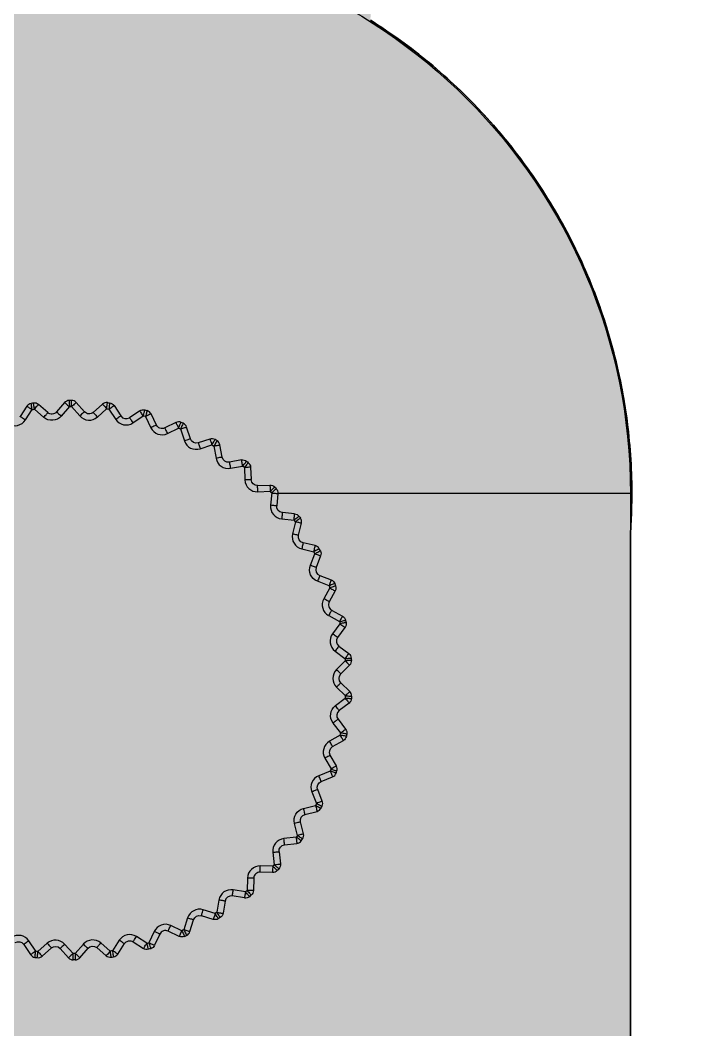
# Model space of a CAD drawing. Header units: millimetres. Extents: x 0 to 576, y -455 to 155.
# Drawn here: x 81.18 to 102.98, y 21.75 to 54.23 of the extents above; entities that cross this region are included whole.
import ezdxf

# ---------------------------------------------------------------- set-up
doc = ezdxf.new("R2010")
doc.units = ezdxf.units.MM
doc.layers.add('Blocks', color=7, linetype='Continuous')
doc.layers.add('Blocks$Fill', color=7, linetype='Continuous', true_color=0xffffff)
doc.layers.add('Blocks$Inner', color=7, linetype='Continuous', lineweight=25, true_color=0x007f00)
doc.layers.add('Blocks$Outline', color=7, linetype='Continuous', lineweight=35, true_color=0xff3f3f)

# ---------------------------------------------------------------- blocks, each defined once
blk = doc.blocks.new('Noc Clip Table Lamp Front')
at = {"layer": 'Blocks$Fill', "extrusion": (0, 0, -1)}
blk.add_hatch(color=256, dxfattribs=at).paths.add_polyline_path([(-15.294, 108.755), (-15.31, 109.593), (-15.345, 110.438), (-15.398, 111.289), (-15.47, 112.144), (-15.562, 113.005), (-15.673, 113.869), (-15.804, 114.737), (-15.956, 115.607), (-16.128, 116.479), (-16.321, 117.353), (-16.535, 118.228), (-16.771, 119.102), (-17.028, 119.976), (-17.307, 120.848), (-17.607, 121.718), (-17.929, 122.585), (-18.273, 123.448), (-18.639, 124.307), (-19.026, 125.16), (-19.435, 126.006), (-19.866, 126.846), (-20.318, 127.677), (-20.792, 128.5), (-21.286, 129.314), (-21.801, 130.117), (-22.337, 130.909), (-22.892, 131.69), (-23.467, 132.457), (-24.062, 133.212), (-24.674, 133.952), (-25.306, 134.678), (-25.955, 135.388), (-26.621, 136.082), (-27.303, 136.76), (-28.001, 137.421), (-28.715, 138.063), (-29.443, 138.688), (-30.185, 139.293), (-30.94, 139.88), (-31.707, 140.447), (-32.486, 140.994), (-33.276, 141.52), (-34.076, 142.026), (-34.886, 142.512), (-35.703, 142.976), (-36.529, 143.419), (-37.361, 143.84), (-38.199, 144.24), (-39.043, 144.619), (-39.891, 144.976), (-40.743, 145.311), (-41.598, 145.625), (-42.455, 145.918), (-43.313, 146.19), (-44.172, 146.44), (-45.031, 146.669), (-45.89, 146.878), (-46.747, 147.066), (-47.602, 147.234), (-48.454, 147.382), (-49.303, 147.511), (-50.148, 147.62), (-50.988, 147.71), (-51.824, 147.782), (-153.667, 155.454), (-153.802, 153.659), (-153.91, 147.819), (-154.112, 136.843), (-154.385, 122.055), (-154.696, 105.239), (-155.007, 88.423), (-155.28, 73.635), (-155.482, 62.659), (-155.59, 56.819), (-155.521, 55.021), (-101.561, 57.086), (-101.553, 56.886), (-92.56, 57.231), (-92.445, 54.233), (-92.931, 53.916), (-93.41, 53.581), (-93.882, 53.227), (-94.346, 52.855), (-94.8, 52.466), (-95.243, 52.059), (-95.675, 51.635), (-96.095, 51.194), (-96.502, 50.738), (-96.894, 50.265), (-97.271, 49.778), (-97.633, 49.277), (-97.978, 48.763), (-98.305, 48.236), (-98.615, 47.697), (-98.906, 47.147), (-99.178, 46.588), (-99.43, 46.021), (-99.662, 45.445), (-99.874, 44.863), (-100.065, 44.275), (-100.235, 43.683), (-100.385, 43.088), (-100.514, 42.49), (-100.622, 41.891), (-100.709, 41.292), (-100.775, 40.694), (-100.822, 40.097), (-100.848, 39.504), (-100.855, 38.914), (-100.843, 38.329), (-100.812, 37.75), (-100.812, 19.5), (-100.855, 19.5), (-100.855, 9), (-100.355, 9), (-100.355, 7), (-100.855, 7), (-100.855, 2), (-100.355, 2), (-100.355, 0), (-98.444, 0), (-98.444, -17.621), (-100.355, -17.621), (-100.355, -19.621), (-100.855, -19.621), (-100.855, -24.621), (-98.557, -24.621), (-98.444, -24.621), (-98.444, -48), (-100.855, -48), (-100.855, -58), (-87.105, -58), (-87.105, -77.121), (-100.855, -77.121), (-100.855, -85.121), (-64.855, -85.121), (-64.855, -77.121), (-78.605, -77.121), (-78.605, -58), (-64.855, -58), (-64.855, -48), (-67.267, -48), (-67.267, -24.621), (-67.153, -24.621), (-64.855, -24.621), (-64.855, -19.621), (-65.355, -19.621), (-65.355, -17.621), (-67.267, -17.621), (-67.267, 0), (-65.355, 0), (-65.355, 2), (-64.855, 2), (-64.855, 7), (-65.355, 7), (-65.355, 9), (-64.855, 9), (-64.855, 19.5), (-64.899, 19.5), (-64.899, 37.75), (-64.866, 38.366), (-64.855, 38.989), (-64.858, 39.303), (-64.866, 39.618), (-64.879, 39.934), (-64.899, 40.251), (-64.924, 40.569), (-64.955, 40.888), (-64.991, 41.207), (-65.034, 41.527), (-65.082, 41.847), (-65.136, 42.167), (-65.196, 42.487), (-65.262, 42.807), (-65.335, 43.126), (-65.413, 43.445), (-65.497, 43.763), (-65.587, 44.08), (-65.683, 44.396), (-65.785, 44.711), (-65.893, 45.025), (-66.007, 45.336), (-66.127, 45.647), (-66.253, 45.955), (-66.385, 46.261), (-66.522, 46.565), (-66.665, 46.867), (-66.814, 47.166), (-66.968, 47.462), (-67.128, 47.755), (-67.293, 48.046), (-67.464, 48.333), (-67.64, 48.617), (-67.821, 48.898), (-68.007, 49.175), (-68.198, 49.448), (-68.393, 49.717), (-68.594, 49.982), (-68.799, 50.244), (-69.008, 50.501), (-69.222, 50.753), (-69.44, 51.002), (-69.662, 51.245), (-69.888, 51.484), (-70.118, 51.719), (-70.352, 51.948), (-70.588, 52.173), (-70.829, 52.393), (-71.072, 52.607), (-71.319, 52.817), (-71.568, 53.021), (-71.82, 53.221), (-72.075, 53.415), (-72.332, 53.603), (-72.591, 53.787), (-72.853, 53.965), (-73.116, 54.138), (-73.382, 54.305), (-73.917, 54.624), (-74.458, 54.921), (-74.458, 54.921), (-74.573, 57.919), (-65.579, 58.263), (-65.587, 58.463), (-53.465, 58.927), (-52.628, 58.968), (-51.785, 59.027), (-50.937, 59.105), (-50.084, 59.202), (-49.228, 59.319), (-48.368, 59.455), (-47.505, 59.611), (-46.64, 59.788), (-45.773, 59.985), (-44.906, 60.204), (-44.038, 60.443), (-43.171, 60.703), (-42.306, 60.985), (-41.442, 61.289), (-40.582, 61.614), (-39.725, 61.961), (-38.873, 62.33), (-38.026, 62.72), (-37.185, 63.132), (-36.35, 63.565), (-35.524, 64.02), (-34.706, 64.496), (-33.897, 64.993), (-33.099, 65.51), (-32.311, 66.048), (-31.535, 66.606), (-30.771, 67.184), (-30.02, 67.781), (-29.283, 68.396), (-28.561, 69.03), (-27.854, 69.682), (-27.162, 70.351), (-26.487, 71.037), (-25.83, 71.739), (-25.19, 72.456), (-24.568, 73.188), (-23.964, 73.934), (-23.38, 74.693), (-22.816, 75.465), (-22.271, 76.248), (-21.747, 77.043), (-21.243, 77.848), (-20.76, 78.662), (-20.298, 79.486), (-19.858, 80.317), (-19.439, 81.155), (-19.041, 81.999), (-18.665, 82.849), (-18.311, 83.704), (-17.979, 84.562), (-17.668, 85.424), (-17.378, 86.288), (-17.111, 87.154), (-16.864, 88.02), (-16.639, 88.887), (-16.434, 89.753), (-16.25, 90.617), (-16.087, 91.48), (-15.944, 92.34), (-15.82, 93.197), (-15.716, 94.05), (-15.632, 94.898), (-15.566, 95.742), (-15.518, 96.58), (-15.518, 96.574), (-15.518, 96.569), (-15.518, 96.563), (-15.517, 96.557), (-15.516, 96.552), (-15.516, 96.546), (-15.515, 96.541), (-15.514, 96.535), (-15.513, 96.529), (-15.512, 96.524), (-15.511, 96.518), (-15.509, 96.512), (-15.508, 96.507), (-15.506, 96.501), (-15.505, 96.495), (-15.503, 96.49), (-15.501, 96.484), (-15.499, 96.479), (-15.497, 96.473), (-15.494, 96.468), (-15.492, 96.462), (-15.489, 96.457), (-15.487, 96.451), (-15.484, 96.446), (-15.481, 96.441), (-15.478, 96.436), (-15.475, 96.43), (-15.472, 96.425), (-15.469, 96.42), (-15.465, 96.415), (-15.462, 96.41), (-15.458, 96.405), (-15.455, 96.401), (-15.451, 96.396), (-15.447, 96.391), (-15.443, 96.387), (-15.439, 96.382), (-15.435, 96.378), (-15.431, 96.374), (-15.426, 96.369), (-15.422, 96.365), (-15.418, 96.361), (-15.413, 96.357), (-15.409, 96.354), (-15.404, 96.35), (-15.399, 96.346), (-15.395, 96.343), (-15.39, 96.339), (-15.385, 96.336), (-15.38, 96.333), (-15.375, 96.33), (-15.37, 96.327), (-15.365, 96.324), (-15.36, 96.321), (-15.355, 96.318), (-15.35, 96.316), (-15.345, 96.314), (-15.34, 96.311), (-15.335, 96.309), (-15.33, 96.307), (-15.324, 96.305), (-15.319, 96.303), (-15.314, 96.301), (-15.309, 96.299), (-15.303, 96.298), (-15.296, 96.296), (-15.29, 96.294), (-15.284, 96.293), (-15.277, 96.291), (-15.271, 96.29), (-15.264, 96.289), (-15.257, 96.288), (-15.251, 96.287), (-15.244, 96.286), (-15.237, 96.286), (-15.23, 96.286), (-15.223, 96.285), (-15.216, 96.285), (-15.209, 96.285), (-15.202, 96.286), (-15.199, 96.286), (-15.196, 96.286), (-15.192, 96.286), (-15.189, 96.286), (-15.186, 96.286), (-15.183, 96.286), (-15.18, 96.287), (-15.176, 96.287), (-15.17, 96.288), (-15.163, 96.289), (-15.157, 96.29), (-15.151, 96.292), (-15.144, 96.293), (-15.138, 96.295), (-15.132, 96.297), (-15.125, 96.299), (-15.119, 96.302), (-15.113, 96.304), (-15.101, 96.309), (-15.09, 96.314), (-15.079, 96.319), (-15.074, 96.322), (-15.069, 96.325), (-15.064, 96.328), (-15.059, 96.331), (-15.054, 96.334), (-15.049, 96.337), (-15.045, 96.34), (-15.04, 96.344), (-15.035, 96.347), (-15.031, 96.351), (-15.027, 96.354), (-15.022, 96.358), (-15.019, 96.361), (-15.015, 96.365), (-15.008, 96.372), (-14.995, 96.386), (-14.991, 96.39), (-14.988, 96.393), (-14.985, 96.397), (-14.981, 96.401), (-14.978, 96.405), (-14.975, 96.409), (-14.973, 96.413), (-14.97, 96.417), (-14.871, 96.568), (-14.776, 96.722), (-14.686, 96.88), (-14.6, 97.041), (-14.519, 97.205), (-14.443, 97.372), (-14.372, 97.541), (-14.307, 97.712), (-14.256, 97.856), (-14.21, 98), (-14.158, 98.176), (-14.113, 98.354), (-14.072, 98.533), (-14.037, 98.712), (-14.008, 98.892), (-13.985, 99.072), (-13.967, 99.253), (-13.954, 99.433), (-13.954, 99.433), (-13.954, 99.433), (-13.954, 99.433), (-13.954, 99.433), (-13.954, 99.433), (-13.954, 99.433), (-13.954, 99.44), (-13.838, 105.753), (-13.837, 105.759), (-13.909, 106.419), (-13.94, 106.637), (-13.977, 106.852), (-13.998, 106.96), (-14.022, 107.066), (-14.047, 107.172), (-14.076, 107.277), (-14.106, 107.381), (-14.14, 107.484), (-14.169, 107.565), (-14.199, 107.645), (-14.231, 107.724), (-14.264, 107.803), (-14.335, 107.96), (-14.411, 108.116), (-14.573, 108.423), (-14.743, 108.729), (-14.739, 108.897), (-14.739, 108.897), (-14.742, 108.901), (-14.745, 108.905), (-14.748, 108.909), (-14.75, 108.913), (-14.753, 108.917), (-14.757, 108.921), (-14.76, 108.925), (-14.763, 108.929), (-14.776, 108.944), (-14.783, 108.951), (-14.786, 108.954), (-14.79, 108.958), (-14.794, 108.962), (-14.798, 108.966), (-14.802, 108.969), (-14.807, 108.973), (-14.811, 108.976), (-14.816, 108.98), (-14.821, 108.983), (-14.826, 108.986), (-14.83, 108.99), (-14.835, 108.993), (-14.84, 108.996), (-14.845, 108.999), (-14.856, 109.004), (-14.866, 109.009), (-14.872, 109.012), (-14.878, 109.015), (-14.884, 109.018), (-14.89, 109.02), (-14.897, 109.022), (-14.903, 109.025), (-14.909, 109.027), (-14.915, 109.028), (-14.922, 109.03), (-14.928, 109.032), (-14.934, 109.033), (-14.941, 109.034), (-14.947, 109.035), (-14.954, 109.036), (-14.96, 109.036), (-14.963, 109.037), (-14.967, 109.037), (-14.974, 109.037), (-14.981, 109.038), (-14.988, 109.038), (-14.994, 109.038), (-15.001, 109.038), (-15.008, 109.038), (-15.015, 109.037), (-15.022, 109.037), (-15.029, 109.036), (-15.035, 109.035), (-15.042, 109.034), (-15.048, 109.033), (-15.055, 109.032), (-15.061, 109.03), (-15.068, 109.029), (-15.074, 109.027), (-15.079, 109.025), (-15.084, 109.024), (-15.09, 109.022), (-15.095, 109.02), (-15.1, 109.018), (-15.105, 109.016), (-15.11, 109.014), (-15.116, 109.012), (-15.121, 109.01), (-15.126, 109.007), (-15.131, 109.005), (-15.136, 109.002), (-15.141, 108.999), (-15.146, 108.996), (-15.151, 108.993), (-15.156, 108.99), (-15.161, 108.987), (-15.166, 108.984), (-15.171, 108.98), (-15.176, 108.977), (-15.18, 108.973), (-15.185, 108.969), (-15.189, 108.965), (-15.194, 108.961), (-15.198, 108.957), (-15.203, 108.953), (-15.207, 108.949), (-15.211, 108.945), (-15.215, 108.94), (-15.219, 108.936), (-15.223, 108.931), (-15.227, 108.927), (-15.231, 108.922), (-15.234, 108.917), (-15.238, 108.912), (-15.241, 108.907), (-15.245, 108.902), (-15.248, 108.897), (-15.251, 108.892), (-15.254, 108.887), (-15.257, 108.882), (-15.26, 108.876), (-15.263, 108.871), (-15.265, 108.866), (-15.268, 108.86), (-15.27, 108.855), (-15.272, 108.849), (-15.275, 108.844), (-15.277, 108.838), (-15.279, 108.833), (-15.28, 108.827), (-15.282, 108.822), (-15.284, 108.816), (-15.285, 108.81), (-15.286, 108.805), (-15.288, 108.799), (-15.289, 108.794), (-15.29, 108.788), (-15.291, 108.782), (-15.291, 108.777), (-15.292, 108.771), (-15.293, 108.766), (-15.293, 108.76)], flags=0)
at = {"layer": 'Blocks$Inner'}
for p, q in [((82.609, 41.93), (82.349, 41.628)), ((83.246, 41.634), (82.982, 41.932)), ((81.395, 41.813), (81.179, 41.478)), ((82.067, 41.607), (81.764, 41.866)), ((82.832, 41.8), (83.096, 41.501)), ((83.827, 41.88), (83.528, 41.616)), ((84.197, 41.832), (84.418, 41.5)), ((85.027, 41.665), (84.695, 41.444)), ((85.561, 41.208), (85.387, 41.567)), ((86.187, 41.289), (85.828, 41.115)), ((86.653, 40.763), (86.53, 41.142)), ((87.284, 40.758), (86.905, 40.635)), ((87.675, 40.174), (87.605, 40.566)), ((88.299, 40.083), (87.907, 40.012)), ((88.591, 39.849), (88.607, 39.451)), ((88.815, 39.259), (89.213, 39.275)), ((89.47, 39.004), (89.432, 38.608)), ((100.812, 39), (89.469, 39)), ((90.134, 37.66), (90.226, 38.048)), ((90.67, 37.327), (90.283, 37.419)), ((90.237, 37.224), (90.624, 37.133)), ((90.844, 36.997), (90.701, 36.625)), ((90.815, 36.367), (91.187, 36.223)), ((91.314, 35.872), (91.121, 35.523)), ((91.199, 35.251), (91.548, 35.058)), ((91.627, 34.693), (91.388, 34.374)), ((91.428, 34.094), (91.747, 33.855)), ((91.775, 33.483), (91.496, 33.199)), ((91.781, 32.637), (91.497, 32.917)), ((91.357, 32.774), (91.641, 32.494)), ((91.758, 32.264), (91.442, 32.021)), ((91.49, 31.303), (91.247, 31.619)), ((91.406, 31.741), (91.649, 31.425)), ((91.352, 30.242), (91.154, 30.588)), ((90.86, 29.741), (91.229, 29.889)), ((90.897, 29.111), (90.749, 29.48)), ((90.341, 28.681), (90.728, 28.778)), ((90.293, 28.052), (90.196, 28.438)), ((89.683, 27.702), (90.08, 27.745)), ((89.308, 27.46), (89.351, 27.063)), ((89.297, 26.811), (88.898, 26.822)), ((88.693, 26.627), (88.682, 26.229)), ((87.574, 25.924), (87.509, 25.531)), ((87.771, 25.892), (87.706, 25.498)), ((85.671, 24.829), (85.502, 24.468)), ((86.298, 24.757), (85.937, 24.925)), ((81.293, 24.5), (81.513, 24.168)), ((81.884, 24.12), (82.182, 24.384)), ((82.465, 24.366), (82.729, 24.068)), ((83.102, 24.07), (83.362, 24.372)), ((83.644, 24.393), (83.946, 24.134)), ((84.316, 24.187), (84.532, 24.522))]:
    blk.add_line(p, q, dxfattribs=at)
for points in [[(81.936, 41.455), (81.634, 41.715), (81.629, 41.753), (81.623, 41.791), (81.619, 41.825), (81.614, 41.855), (81.611, 41.88), (81.608, 41.898), (81.607, 41.909), (81.606, 41.913)], [(82.758, 41.999), (82.758, 41.996), (82.758, 41.984), (82.758, 41.966), (82.759, 41.941), (82.759, 41.911), (82.759, 41.876), (82.76, 41.839), (82.76, 41.799), (82.5, 41.497)], [(82.609, 41.93), (82.611, 41.927), (82.62, 41.92), (82.634, 41.908), (82.653, 41.892), (82.676, 41.872), (82.702, 41.849), (82.731, 41.825), (82.76, 41.799)], [(82.982, 41.932), (82.979, 41.93), (82.97, 41.922), (82.957, 41.91), (82.938, 41.894), (82.915, 41.874), (82.889, 41.851), (82.861, 41.826), (82.832, 41.8), (82.832, 41.839), (82.832, 41.877), (82.832, 41.911), (82.832, 41.941), (82.832, 41.966), (82.832, 41.985), (82.831, 41.996), (82.831, 42)], [(83.661, 41.466), (83.959, 41.73), (83.964, 41.769), (83.969, 41.806), (83.973, 41.841), (83.977, 41.871), (83.98, 41.895), (83.982, 41.914), (83.984, 41.925), (83.984, 41.929)], [(84.057, 41.919), (84.057, 41.916), (84.055, 41.904), (84.053, 41.886), (84.049, 41.861), (84.045, 41.831), (84.041, 41.797), (84.036, 41.76), (84.03, 41.721), (84.251, 41.389)], [(81.347, 41.37), (81.563, 41.705), (81.557, 41.743), (81.552, 41.78), (81.547, 41.814), (81.542, 41.844), (81.538, 41.869), (81.536, 41.887), (81.534, 41.899), (81.534, 41.902)], [(81.395, 41.813), (81.398, 41.811), (81.408, 41.805), (81.423, 41.795), (81.444, 41.781), (81.47, 41.765), (81.499, 41.746), (81.53, 41.726), (81.563, 41.705)], [(81.634, 41.715), (81.659, 41.744), (81.684, 41.773), (81.706, 41.799), (81.726, 41.822), (81.742, 41.841), (81.754, 41.855), (81.762, 41.864), (81.764, 41.866)], [(81.936, 41.455), (81.962, 41.484), (81.986, 41.513), (82.009, 41.539), (82.028, 41.562), (82.045, 41.581), (82.057, 41.595), (82.064, 41.604), (82.067, 41.607)], [(82.349, 41.628), (82.352, 41.625), (82.36, 41.618), (82.374, 41.606), (82.393, 41.59), (82.416, 41.57), (82.442, 41.547), (82.471, 41.523), (82.5, 41.497)], [(83.246, 41.634), (83.243, 41.631), (83.234, 41.624), (83.221, 41.611), (83.202, 41.595), (83.179, 41.575), (83.153, 41.552), (83.125, 41.527), (83.096, 41.501)], [(83.528, 41.616), (83.531, 41.613), (83.538, 41.605), (83.55, 41.591), (83.567, 41.572), (83.587, 41.55), (83.61, 41.524), (83.635, 41.496), (83.661, 41.466)], [(83.827, 41.88), (83.829, 41.877), (83.837, 41.869), (83.849, 41.855), (83.866, 41.836), (83.886, 41.814), (83.909, 41.788), (83.933, 41.76), (83.959, 41.73)], [(84.03, 41.721), (84.063, 41.743), (84.094, 41.764), (84.123, 41.783), (84.148, 41.8), (84.169, 41.813), (84.184, 41.824), (84.194, 41.83), (84.197, 41.832)], [(84.806, 41.278), (85.138, 41.499), (85.148, 41.537), (85.158, 41.573), (85.167, 41.606), (85.174, 41.635), (85.181, 41.659), (85.186, 41.677), (85.189, 41.688), (85.19, 41.692)], [(85.138, 41.499), (85.116, 41.531), (85.095, 41.563), (85.076, 41.591), (85.059, 41.617), (85.046, 41.637), (85.035, 41.653), (85.029, 41.662), (85.027, 41.665)], [(85.261, 41.673), (85.259, 41.669), (85.256, 41.658), (85.252, 41.64), (85.245, 41.616), (85.237, 41.587), (85.228, 41.554), (85.217, 41.518), (85.207, 41.48), (85.381, 41.121)], [(81.347, 41.37), (81.314, 41.391), (81.282, 41.411), (81.253, 41.43), (81.228, 41.447), (81.207, 41.46), (81.191, 41.47), (81.182, 41.476), (81.179, 41.478)], [(84.418, 41.5), (84.415, 41.498), (84.405, 41.492), (84.39, 41.481), (84.369, 41.468), (84.344, 41.451), (84.315, 41.432), (84.284, 41.411), (84.251, 41.389)], [(84.695, 41.444), (84.697, 41.441), (84.704, 41.432), (84.714, 41.416), (84.728, 41.396), (84.744, 41.37), (84.764, 41.342), (84.784, 41.31), (84.806, 41.278)], [(85.387, 41.567), (85.384, 41.565), (85.373, 41.56), (85.357, 41.552), (85.334, 41.542), (85.307, 41.528), (85.276, 41.513), (85.242, 41.497), (85.207, 41.48)], [(85.828, 41.115), (85.83, 41.112), (85.834, 41.102), (85.843, 41.085), (85.853, 41.063), (85.867, 41.035), (85.882, 41.004), (85.898, 40.97), (85.915, 40.935), (86.274, 41.109), (86.289, 41.145), (86.304, 41.179), (86.317, 41.211), (86.329, 41.239), (86.338, 41.262), (86.346, 41.279), (86.35, 41.29), (86.351, 41.293)], [(86.187, 41.289), (86.188, 41.285), (86.193, 41.275), (86.201, 41.259), (86.212, 41.236), (86.225, 41.209), (86.24, 41.178), (86.257, 41.144), (86.274, 41.109)], [(86.419, 41.264), (86.418, 41.261), (86.413, 41.25), (86.406, 41.233), (86.396, 41.211), (86.384, 41.183), (86.37, 41.151), (86.355, 41.117), (86.34, 41.081), (86.463, 40.702)], [(85.561, 41.208), (85.557, 41.207), (85.547, 41.202), (85.53, 41.194), (85.508, 41.183), (85.481, 41.169), (85.45, 41.154), (85.416, 41.138), (85.381, 41.121)], [(86.34, 41.081), (86.377, 41.093), (86.413, 41.104), (86.446, 41.115), (86.474, 41.124), (86.498, 41.132), (86.516, 41.138), (86.526, 41.141), (86.53, 41.142)], [(86.653, 40.763), (86.65, 40.762), (86.639, 40.759), (86.621, 40.753), (86.597, 40.745), (86.569, 40.736), (86.536, 40.725), (86.5, 40.714), (86.463, 40.702)], [(86.905, 40.635), (86.906, 40.631), (86.91, 40.62), (86.916, 40.603), (86.923, 40.579), (86.933, 40.55), (86.943, 40.517), (86.955, 40.482), (86.967, 40.445)], [(86.967, 40.445), (87.346, 40.568), (87.366, 40.601), (87.385, 40.634), (87.403, 40.663), (87.418, 40.689), (87.431, 40.711), (87.44, 40.727), (87.446, 40.737), (87.448, 40.74)], [(87.284, 40.758), (87.286, 40.754), (87.289, 40.744), (87.295, 40.726), (87.302, 40.702), (87.312, 40.674), (87.322, 40.641), (87.334, 40.605), (87.346, 40.568)], [(87.511, 40.702), (87.509, 40.699), (87.503, 40.689), (87.494, 40.673), (87.481, 40.652), (87.465, 40.626), (87.447, 40.596), (87.428, 40.564), (87.408, 40.531), (87.478, 40.139)], [(87.408, 40.531), (87.446, 40.538), (87.483, 40.544), (87.517, 40.551), (87.547, 40.556), (87.571, 40.56), (87.59, 40.564), (87.601, 40.566), (87.605, 40.566)], [(87.675, 40.174), (87.671, 40.173), (87.66, 40.171), (87.642, 40.168), (87.617, 40.164), (87.587, 40.158), (87.553, 40.152), (87.516, 40.145), (87.478, 40.139)], [(87.907, 40.012), (87.908, 40.009), (87.91, 39.997), (87.913, 39.979), (87.917, 39.955), (87.923, 39.925), (87.929, 39.891), (87.936, 39.854), (87.942, 39.815)], [(87.942, 39.815), (88.335, 39.886), (88.359, 39.916), (88.382, 39.946), (88.404, 39.973), (88.423, 39.996), (88.438, 40.016), (88.45, 40.03), (88.457, 40.039), (88.459, 40.042)], [(88.335, 39.886), (88.328, 39.924), (88.321, 39.961), (88.315, 39.995), (88.31, 40.025), (88.305, 40.05), (88.302, 40.068), (88.3, 40.079), (88.299, 40.083)], [(88.517, 39.996), (88.514, 39.993), (88.507, 39.985), (88.495, 39.97), (88.48, 39.951), (88.461, 39.927), (88.439, 39.9), (88.415, 39.871), (88.391, 39.841), (88.407, 39.443)], [(88.591, 39.849), (88.587, 39.849), (88.575, 39.848), (88.557, 39.848), (88.532, 39.847), (88.502, 39.845), (88.467, 39.844), (88.43, 39.842), (88.391, 39.841)], [(88.607, 39.451), (88.603, 39.451), (88.592, 39.45), (88.573, 39.449), (88.548, 39.448), (88.518, 39.447), (88.484, 39.446), (88.446, 39.444), (88.407, 39.443)], [(100.812, 39), (100.812, 19.5), (100.855, 19.5), (100.855, 9), (64.855, 9), (64.855, 19.5), (64.899, 19.5), (64.899, 39)], [(88.823, 39.059), (88.821, 39.098), (88.82, 39.136), (88.819, 39.17), (88.817, 39.201), (88.816, 39.225), (88.816, 39.244), (88.815, 39.255), (88.815, 39.259)], [(88.823, 39.059), (89.221, 39.076), (89.25, 39.103), (89.277, 39.128), (89.302, 39.152), (89.324, 39.173), (89.342, 39.19), (89.355, 39.203), (89.363, 39.211), (89.366, 39.214)], [(89.213, 39.275), (89.213, 39.272), (89.214, 39.26), (89.215, 39.242), (89.216, 39.217), (89.217, 39.187), (89.218, 39.152), (89.22, 39.115), (89.221, 39.076)], [(89.417, 39.16), (89.414, 39.158), (89.405, 39.15), (89.392, 39.137), (89.374, 39.12), (89.352, 39.099), (89.327, 39.076), (89.299, 39.05), (89.271, 39.023), (89.233, 38.627)], [(89.271, 39.023), (89.31, 39.02), (89.347, 39.016), (89.381, 39.013), (89.411, 39.01), (89.436, 39.008), (89.455, 39.006), (89.466, 39.005), (89.47, 39.004)], [(89.432, 38.608), (89.428, 38.608), (89.417, 38.609), (89.398, 38.611), (89.373, 38.613), (89.343, 38.616), (89.309, 38.619), (89.271, 38.623), (89.233, 38.627)], [(89.612, 38.389), (89.611, 38.385), (89.61, 38.374), (89.608, 38.356), (89.606, 38.331), (89.603, 38.301), (89.6, 38.266), (89.596, 38.229), (89.593, 38.19)], [(89.989, 38.152), (89.993, 38.191), (89.997, 38.228), (90, 38.263), (90.003, 38.293), (90.005, 38.318), (90.007, 38.336), (90.008, 38.347), (90.008, 38.351), (89.612, 38.389)], [(89.593, 38.19), (89.989, 38.152), (90.021, 38.175), (90.051, 38.197), (90.079, 38.217), (90.104, 38.235), (90.124, 38.249), (90.139, 38.26), (90.148, 38.267), (90.151, 38.269)], [(90.194, 38.21), (90.191, 38.207), (90.182, 38.201), (90.167, 38.19), (90.146, 38.176), (90.122, 38.158), (90.094, 38.138), (90.063, 38.116), (90.031, 38.094), (89.939, 37.706)], [(90.226, 38.048), (90.222, 38.049), (90.211, 38.051), (90.193, 38.055), (90.169, 38.061), (90.139, 38.068), (90.106, 38.076), (90.069, 38.085), (90.031, 38.094)], [(90.134, 37.66), (90.13, 37.661), (90.119, 37.663), (90.101, 37.668), (90.077, 37.673), (90.048, 37.68), (90.014, 37.688), (89.977, 37.697), (89.939, 37.706)], [(90.283, 37.419), (90.282, 37.415), (90.279, 37.404), (90.275, 37.386), (90.269, 37.362), (90.262, 37.333), (90.254, 37.299), (90.246, 37.262), (90.237, 37.224)], [(90.514, 36.697), (90.658, 37.069), (90.693, 37.087), (90.726, 37.105), (90.756, 37.121), (90.783, 37.135), (90.805, 37.146), (90.822, 37.155), (90.832, 37.16), (90.835, 37.162)], [(90.801, 37.227), (90.798, 37.225), (90.788, 37.219), (90.771, 37.211), (90.749, 37.199), (90.723, 37.185), (90.692, 37.169), (90.659, 37.151), (90.624, 37.133), (90.633, 37.171), (90.642, 37.207), (90.65, 37.241), (90.657, 37.27), (90.663, 37.295), (90.667, 37.313), (90.67, 37.324), (90.67, 37.327)], [(90.658, 37.069), (90.694, 37.055), (90.729, 37.042), (90.762, 37.029), (90.79, 37.018), (90.813, 37.009), (90.83, 37.003), (90.841, 36.998), (90.844, 36.997)], [(90.701, 36.625), (90.697, 36.627), (90.687, 36.631), (90.669, 36.637), (90.646, 36.646), (90.618, 36.657), (90.586, 36.67), (90.551, 36.683), (90.514, 36.697)], [(90.815, 36.367), (90.814, 36.363), (90.81, 36.352), (90.803, 36.335), (90.794, 36.312), (90.783, 36.284), (90.771, 36.251), (90.757, 36.216), (90.743, 36.18)], [(91.303, 36.105), (91.299, 36.104), (91.288, 36.1), (91.271, 36.094), (91.248, 36.085), (91.219, 36.075), (91.187, 36.063), (91.151, 36.05), (91.115, 36.036), (90.743, 36.18)], [(91.187, 36.223), (91.186, 36.219), (91.181, 36.209), (91.175, 36.191), (91.166, 36.168), (91.155, 36.14), (91.142, 36.108), (91.129, 36.073), (91.115, 36.036)], [(91.328, 36.036), (91.324, 36.035), (91.313, 36.031), (91.296, 36.025), (91.272, 36.017), (91.244, 36.006), (91.211, 35.995), (91.176, 35.982), (91.139, 35.969), (90.946, 35.62)], [(91.139, 35.969), (91.173, 35.95), (91.206, 35.932), (91.237, 35.915), (91.263, 35.9), (91.285, 35.888), (91.301, 35.879), (91.311, 35.874), (91.314, 35.872)], [(91.121, 35.523), (91.118, 35.525), (91.108, 35.531), (91.092, 35.54), (91.07, 35.552), (91.044, 35.566), (91.013, 35.583), (90.98, 35.601), (90.946, 35.62)], [(91.199, 35.251), (91.198, 35.248), (91.192, 35.238), (91.183, 35.222), (91.171, 35.2), (91.156, 35.174), (91.14, 35.143), (91.121, 35.111), (91.103, 35.076)], [(91.103, 35.076), (91.451, 34.883), (91.489, 34.892), (91.526, 34.9), (91.56, 34.907), (91.589, 34.914), (91.614, 34.919), (91.632, 34.923), (91.643, 34.925), (91.647, 34.926)], [(91.662, 34.854), (91.658, 34.854), (91.647, 34.851), (91.629, 34.847), (91.605, 34.842), (91.575, 34.836), (91.541, 34.829), (91.505, 34.821), (91.466, 34.813), (91.228, 34.494)], [(91.548, 35.058), (91.546, 35.055), (91.541, 35.045), (91.532, 35.029), (91.52, 35.007), (91.505, 34.981), (91.488, 34.95), (91.47, 34.917), (91.451, 34.883)], [(91.466, 34.813), (91.498, 34.79), (91.528, 34.767), (91.555, 34.747), (91.58, 34.728), (91.6, 34.714), (91.614, 34.702), (91.624, 34.696), (91.627, 34.693)], [(91.388, 34.374), (91.385, 34.376), (91.376, 34.383), (91.361, 34.394), (91.341, 34.409), (91.317, 34.427), (91.289, 34.448), (91.259, 34.471), (91.228, 34.494)], [(91.428, 34.094), (91.426, 34.091), (91.419, 34.082), (91.408, 34.067), (91.393, 34.047), (91.375, 34.023), (91.354, 33.995), (91.332, 33.965), (91.308, 33.934)], [(91.308, 33.934), (91.628, 33.695), (91.667, 33.698), (91.704, 33.701), (91.738, 33.704), (91.769, 33.706), (91.793, 33.708), (91.812, 33.71), (91.823, 33.711), (91.827, 33.711)], [(91.747, 33.855), (91.745, 33.852), (91.738, 33.843), (91.727, 33.828), (91.712, 33.809), (91.694, 33.784), (91.674, 33.757), (91.651, 33.727), (91.628, 33.695)], [(91.833, 33.638), (91.829, 33.638), (91.817, 33.637), (91.799, 33.635), (91.774, 33.634), (91.744, 33.632), (91.709, 33.629), (91.672, 33.626), (91.633, 33.624), (91.353, 33.34)], [(91.633, 33.624), (91.661, 33.596), (91.688, 33.57), (91.712, 33.546), (91.734, 33.524), (91.751, 33.507), (91.765, 33.494), (91.773, 33.486), (91.775, 33.483)], [(91.496, 33.199), (91.493, 33.202), (91.485, 33.21), (91.472, 33.223), (91.454, 33.241), (91.432, 33.262), (91.408, 33.286), (91.381, 33.313), (91.353, 33.34)], [(91.497, 32.917), (91.495, 32.914), (91.487, 32.906), (91.474, 32.893), (91.456, 32.875), (91.435, 32.853), (91.411, 32.829), (91.384, 32.802), (91.357, 32.774)], [(91.781, 32.637), (91.778, 32.634), (91.77, 32.626), (91.757, 32.613), (91.74, 32.595), (91.719, 32.573), (91.694, 32.549), (91.668, 32.522), (91.641, 32.494), (91.68, 32.492), (91.717, 32.49), (91.752, 32.488), (91.782, 32.486), (91.807, 32.485), (91.825, 32.484), (91.837, 32.483), (91.84, 32.483)], [(91.32, 32.18), (91.636, 32.423), (91.675, 32.42), (91.713, 32.418), (91.747, 32.415), (91.777, 32.413), (91.802, 32.412), (91.821, 32.411), (91.832, 32.41), (91.836, 32.41)], [(91.442, 32.021), (91.44, 32.024), (91.433, 32.033), (91.422, 32.048), (91.406, 32.068), (91.388, 32.092), (91.367, 32.119), (91.344, 32.149), (91.32, 32.18)], [(91.636, 32.423), (91.66, 32.392), (91.683, 32.362), (91.704, 32.335), (91.722, 32.311), (91.738, 32.291), (91.749, 32.276), (91.756, 32.267), (91.758, 32.264)], [(91.406, 31.741), (91.403, 31.738), (91.393, 31.731), (91.379, 31.72), (91.359, 31.705), (91.335, 31.686), (91.308, 31.665), (91.278, 31.643), (91.247, 31.619)], [(91.672, 31.192), (91.668, 31.193), (91.657, 31.195), (91.639, 31.199), (91.614, 31.204), (91.585, 31.21), (91.551, 31.217), (91.514, 31.224), (91.476, 31.232), (91.13, 31.035)], [(91.229, 30.861), (91.575, 31.059), (91.573, 31.062), (91.568, 31.072), (91.558, 31.088), (91.546, 31.11), (91.531, 31.136), (91.514, 31.166), (91.495, 31.198), (91.476, 31.232)], [(91.686, 31.264), (91.682, 31.265), (91.671, 31.267), (91.653, 31.271), (91.629, 31.275), (91.599, 31.281), (91.565, 31.288), (91.528, 31.295), (91.49, 31.303), (91.521, 31.327), (91.551, 31.349), (91.578, 31.37), (91.602, 31.389), (91.622, 31.404), (91.636, 31.415), (91.646, 31.422), (91.649, 31.425)], [(91.229, 30.861), (91.227, 30.864), (91.221, 30.874), (91.212, 30.89), (91.2, 30.912), (91.185, 30.938), (91.168, 30.968), (91.149, 31.001), (91.13, 31.035)], [(91.154, 30.588), (91.151, 30.586), (91.141, 30.581), (91.125, 30.571), (91.104, 30.559), (91.077, 30.544), (91.047, 30.527), (91.015, 30.508), (90.981, 30.489)], [(90.981, 30.489), (91.178, 30.143), (91.215, 30.13), (91.251, 30.118), (91.284, 30.107), (91.312, 30.097), (91.336, 30.089), (91.353, 30.083), (91.364, 30.079), (91.368, 30.078)], [(91.352, 30.242), (91.349, 30.24), (91.339, 30.234), (91.323, 30.225), (91.301, 30.213), (91.275, 30.198), (91.245, 30.181), (91.212, 30.162), (91.178, 30.143)], [(91.344, 30.008), (91.34, 30.01), (91.329, 30.014), (91.312, 30.02), (91.288, 30.028), (91.26, 30.038), (91.227, 30.05), (91.192, 30.062), (91.155, 30.075), (90.785, 29.926)], [(90.86, 29.741), (90.858, 29.744), (90.854, 29.755), (90.847, 29.772), (90.838, 29.795), (90.827, 29.823), (90.814, 29.855), (90.8, 29.89), (90.785, 29.926)], [(91.155, 30.075), (91.169, 30.039), (91.183, 30.004), (91.196, 29.972), (91.208, 29.944), (91.217, 29.921), (91.224, 29.904), (91.228, 29.893), (91.229, 29.889)], [(90.749, 29.48), (90.745, 29.479), (90.735, 29.475), (90.717, 29.468), (90.694, 29.459), (90.666, 29.447), (90.634, 29.434), (90.599, 29.42), (90.563, 29.406)], [(90.563, 29.406), (90.712, 29.036), (90.747, 29.018), (90.78, 29.002), (90.811, 28.986), (90.838, 28.972), (90.86, 28.961), (90.877, 28.953), (90.887, 28.948), (90.89, 28.946)], [(90.293, 28.875), (90.679, 28.972), (90.714, 28.954), (90.747, 28.937), (90.778, 28.921), (90.805, 28.907), (90.827, 28.896), (90.844, 28.887), (90.854, 28.882), (90.857, 28.881)], [(90.679, 28.972), (90.689, 28.934), (90.698, 28.898), (90.706, 28.864), (90.714, 28.835), (90.72, 28.811), (90.724, 28.793), (90.727, 28.782), (90.728, 28.778)], [(90.897, 29.111), (90.894, 29.109), (90.883, 29.105), (90.866, 29.098), (90.843, 29.089), (90.815, 29.078), (90.783, 29.065), (90.748, 29.051), (90.712, 29.036)], [(90.341, 28.681), (90.34, 28.685), (90.338, 28.696), (90.333, 28.714), (90.327, 28.738), (90.32, 28.767), (90.311, 28.801), (90.302, 28.837), (90.293, 28.875)], [(90.196, 28.438), (90.192, 28.438), (90.181, 28.435), (90.163, 28.43), (90.139, 28.424), (90.11, 28.417), (90.076, 28.408), (90.04, 28.399), (90.002, 28.39)], [(90.264, 27.89), (90.26, 27.892), (90.251, 27.898), (90.236, 27.909), (90.215, 27.923), (90.19, 27.94), (90.162, 27.96), (90.131, 27.981), (90.099, 28.003), (90.002, 28.39)], [(90.222, 27.829), (90.218, 27.832), (90.209, 27.838), (90.194, 27.849), (90.174, 27.863), (90.149, 27.88), (90.121, 27.9), (90.09, 27.922), (90.058, 27.944), (89.662, 27.901)], [(90.058, 27.944), (90.062, 27.905), (90.066, 27.868), (90.07, 27.834), (90.073, 27.804), (90.076, 27.779), (90.078, 27.761), (90.079, 27.749), (90.08, 27.745)], [(90.293, 28.052), (90.289, 28.051), (90.278, 28.048), (90.26, 28.044), (90.236, 28.038), (90.207, 28.03), (90.173, 28.022), (90.137, 28.013), (90.099, 28.003)], [(89.683, 27.702), (89.683, 27.706), (89.682, 27.717), (89.68, 27.735), (89.677, 27.76), (89.674, 27.79), (89.67, 27.825), (89.666, 27.862), (89.662, 27.901)], [(89.308, 27.46), (89.346, 27.464), (89.384, 27.468), (89.418, 27.472), (89.448, 27.475), (89.473, 27.478), (89.491, 27.48), (89.503, 27.481), (89.506, 27.481), (89.55, 27.085)], [(88.898, 26.822), (88.899, 26.825), (88.899, 26.837), (88.899, 26.855), (88.9, 26.88), (88.901, 26.91), (88.902, 26.945), (88.903, 26.982), (88.904, 27.021)], [(89.449, 26.874), (89.446, 26.877), (89.438, 26.885), (89.424, 26.897), (89.406, 26.914), (89.384, 26.935), (89.358, 26.958), (89.331, 26.984), (89.302, 27.011), (88.904, 27.021)], [(89.302, 27.011), (89.301, 26.972), (89.3, 26.934), (89.299, 26.899), (89.299, 26.869), (89.298, 26.844), (89.297, 26.826), (89.297, 26.814), (89.297, 26.811)], [(89.499, 26.928), (89.496, 26.931), (89.487, 26.939), (89.474, 26.951), (89.455, 26.968), (89.433, 26.988), (89.408, 27.012), (89.38, 27.037), (89.351, 27.063), (89.39, 27.068), (89.427, 27.072), (89.462, 27.075), (89.492, 27.079), (89.516, 27.081), (89.535, 27.083), (89.546, 27.085), (89.55, 27.085)], [(88.493, 26.633), (88.482, 26.234), (88.507, 26.204), (88.531, 26.175), (88.553, 26.149), (88.573, 26.125), (88.589, 26.106), (88.6, 26.092), (88.608, 26.083), (88.61, 26.08)], [(88.693, 26.627), (88.689, 26.627), (88.678, 26.628), (88.659, 26.628), (88.635, 26.629), (88.604, 26.63), (88.57, 26.63), (88.532, 26.632), (88.493, 26.633)], [(88.001, 26.056), (88.002, 26.06), (88.003, 26.071), (88.006, 26.089), (88.01, 26.114), (88.015, 26.144), (88.021, 26.178), (88.027, 26.215), (88.034, 26.254)], [(88.427, 26.188), (88.42, 26.15), (88.414, 26.113), (88.409, 26.079), (88.404, 26.049), (88.4, 26.024), (88.397, 26.006), (88.395, 25.995), (88.394, 25.991), (88.001, 26.056)], [(88.553, 26.034), (88.551, 26.037), (88.544, 26.045), (88.532, 26.06), (88.516, 26.079), (88.497, 26.102), (88.475, 26.129), (88.452, 26.158), (88.427, 26.188), (88.034, 26.254)], [(88.682, 26.229), (88.678, 26.229), (88.667, 26.229), (88.648, 26.23), (88.624, 26.23), (88.593, 26.231), (88.559, 26.232), (88.521, 26.233), (88.482, 26.234)], [(87.771, 25.892), (87.767, 25.892), (87.756, 25.894), (87.738, 25.897), (87.713, 25.901), (87.683, 25.906), (87.649, 25.912), (87.612, 25.918), (87.574, 25.924)], [(86.566, 25.348), (86.448, 24.967), (86.464, 24.931), (86.479, 24.897), (86.493, 24.865), (86.506, 24.838), (86.516, 24.815), (86.524, 24.798), (86.528, 24.788), (86.53, 24.784)], [(86.639, 24.908), (86.757, 25.288), (86.754, 25.29), (86.743, 25.293), (86.725, 25.298), (86.701, 25.306), (86.672, 25.315), (86.639, 25.325), (86.603, 25.336), (86.566, 25.348)], [(87.388, 25.302), (87.007, 25.42), (87.009, 25.424), (87.012, 25.435), (87.017, 25.452), (87.025, 25.476), (87.034, 25.505), (87.044, 25.538), (87.055, 25.574), (87.067, 25.611)], [(87.552, 25.323), (87.55, 25.326), (87.544, 25.336), (87.534, 25.351), (87.521, 25.373), (87.505, 25.398), (87.487, 25.428), (87.468, 25.46), (87.447, 25.493), (87.067, 25.611)], [(87.447, 25.493), (87.436, 25.456), (87.425, 25.42), (87.414, 25.387), (87.406, 25.358), (87.398, 25.334), (87.393, 25.317), (87.389, 25.306), (87.388, 25.302)], [(87.614, 25.361), (87.612, 25.364), (87.606, 25.374), (87.596, 25.39), (87.583, 25.411), (87.567, 25.437), (87.549, 25.466), (87.529, 25.498), (87.509, 25.531), (87.547, 25.525), (87.584, 25.518), (87.618, 25.513), (87.648, 25.508), (87.673, 25.504), (87.691, 25.501), (87.702, 25.499), (87.706, 25.498)], [(85.937, 24.925), (85.938, 24.929), (85.943, 24.939), (85.951, 24.956), (85.961, 24.978), (85.974, 25.006), (85.989, 25.037), (86.005, 25.071), (86.021, 25.107)], [(86.298, 24.757), (86.299, 24.76), (86.304, 24.77), (86.312, 24.787), (86.323, 24.81), (86.335, 24.837), (86.35, 24.868), (86.366, 24.902), (86.382, 24.938), (86.021, 25.107)], [(84.808, 24.581), (84.811, 24.584), (84.817, 24.594), (84.827, 24.609), (84.84, 24.63), (84.857, 24.656), (84.875, 24.685), (84.896, 24.716), (84.917, 24.749)], [(85.306, 24.34), (85.305, 24.344), (85.302, 24.355), (85.297, 24.373), (85.29, 24.397), (85.282, 24.426), (85.273, 24.459), (85.262, 24.495), (85.252, 24.533), (84.917, 24.749)], [(85.49, 24.914), (85.321, 24.552), (85.332, 24.515), (85.342, 24.479), (85.352, 24.446), (85.36, 24.417), (85.367, 24.393), (85.373, 24.375), (85.376, 24.364), (85.377, 24.36)], [(85.671, 24.829), (85.667, 24.831), (85.657, 24.835), (85.64, 24.843), (85.618, 24.854), (85.59, 24.867), (85.559, 24.881), (85.525, 24.897), (85.49, 24.914)], [(86.382, 24.938), (86.398, 24.902), (86.413, 24.868), (86.427, 24.836), (86.439, 24.808), (86.449, 24.785), (86.457, 24.769), (86.461, 24.758), (86.463, 24.755)], [(86.639, 24.908), (86.635, 24.909), (86.625, 24.912), (86.607, 24.918), (86.583, 24.925), (86.554, 24.934), (86.521, 24.944), (86.485, 24.955), (86.448, 24.967)], [(81.459, 24.611), (81.427, 24.589), (81.395, 24.568), (81.367, 24.549), (81.341, 24.532), (81.321, 24.519), (81.305, 24.508), (81.296, 24.502), (81.293, 24.5)], [(81.653, 24.081), (81.654, 24.084), (81.655, 24.096), (81.658, 24.114), (81.661, 24.139), (81.665, 24.169), (81.67, 24.203), (81.675, 24.24), (81.68, 24.279), (81.459, 24.611)], [(82.05, 24.534), (81.751, 24.27), (81.777, 24.24), (81.802, 24.212), (81.825, 24.186), (81.845, 24.164), (81.861, 24.145), (81.874, 24.131), (81.881, 24.123), (81.884, 24.12)], [(82.05, 24.534), (82.076, 24.504), (82.101, 24.476), (82.123, 24.45), (82.144, 24.428), (82.16, 24.409), (82.172, 24.395), (82.18, 24.387), (82.182, 24.384)], [(82.614, 24.499), (82.585, 24.473), (82.557, 24.448), (82.531, 24.425), (82.509, 24.405), (82.49, 24.389), (82.476, 24.376), (82.467, 24.369), (82.465, 24.366)], [(82.879, 24), (82.878, 24.2), (82.614, 24.499)], [(83.21, 24.503), (82.95, 24.201), (82.951, 24.162), (82.951, 24.124), (82.951, 24.089), (82.952, 24.059), (82.952, 24.034), (82.952, 24.016), (82.952, 24.004), (82.952, 24.001)], [(83.21, 24.503), (83.24, 24.477), (83.268, 24.453), (83.294, 24.43), (83.317, 24.41), (83.336, 24.394), (83.35, 24.382), (83.359, 24.375), (83.362, 24.372)], [(83.644, 24.393), (83.646, 24.396), (83.654, 24.405), (83.666, 24.419), (83.682, 24.438), (83.702, 24.461), (83.724, 24.487), (83.749, 24.516), (83.774, 24.545)], [(84.104, 24.087), (84.104, 24.091), (84.102, 24.102), (84.1, 24.12), (84.096, 24.145), (84.092, 24.175), (84.087, 24.209), (84.082, 24.247), (84.077, 24.285), (83.774, 24.545)], [(84.364, 24.63), (84.148, 24.295), (84.153, 24.257), (84.159, 24.22), (84.164, 24.186), (84.168, 24.156), (84.172, 24.131), (84.175, 24.113), (84.176, 24.101), (84.177, 24.098)], [(84.532, 24.522), (84.529, 24.524), (84.519, 24.53), (84.504, 24.54), (84.483, 24.553), (84.457, 24.57), (84.428, 24.589), (84.397, 24.609), (84.364, 24.63)], [(84.808, 24.581), (85.143, 24.365), (85.145, 24.368), (85.151, 24.377), (85.162, 24.393), (85.175, 24.414), (85.191, 24.439), (85.21, 24.468), (85.231, 24.5), (85.252, 24.533)], [(85.321, 24.552), (85.356, 24.536), (85.39, 24.52), (85.421, 24.505), (85.449, 24.493), (85.471, 24.482), (85.488, 24.474), (85.499, 24.469), (85.502, 24.468)], [(81.68, 24.279), (81.647, 24.257), (81.616, 24.236), (81.587, 24.217), (81.562, 24.2), (81.542, 24.187), (81.526, 24.176), (81.517, 24.17), (81.513, 24.168)], [(81.726, 24.071), (81.727, 24.075), (81.728, 24.086), (81.73, 24.105), (81.733, 24.129), (81.737, 24.159), (81.742, 24.194), (81.746, 24.231), (81.751, 24.27)], [(82.878, 24.2), (82.849, 24.174), (82.821, 24.149), (82.795, 24.126), (82.772, 24.106), (82.754, 24.09), (82.74, 24.078), (82.731, 24.07), (82.729, 24.068)], [(83.102, 24.07), (83.099, 24.073), (83.09, 24.08), (83.076, 24.092), (83.057, 24.108), (83.035, 24.128), (83.008, 24.151), (82.98, 24.175), (82.95, 24.201)], [(84.077, 24.285), (84.051, 24.256), (84.027, 24.227), (84.004, 24.201), (83.984, 24.178), (83.968, 24.159), (83.956, 24.145), (83.949, 24.136), (83.946, 24.134)], [(84.316, 24.187), (84.312, 24.189), (84.303, 24.195), (84.287, 24.205), (84.266, 24.219), (84.241, 24.235), (84.212, 24.254), (84.18, 24.274), (84.148, 24.295)]]:
    blk.add_lwpolyline(points, dxfattribs=at)
at = {"layer": 'Blocks$Inner', "extrusion": (0, 0, -1)}
for centre, radius, start, end in [((-82.855, 39), 17.957, 0, 180), ((-82.855, 39), 18, 122.1922, 183.9821), ((-82.855, 33), 9, 97.2073, 97.6749), ((-84.03, 41.721), 0.2, 97.6749, 146.3541), ((-82.855, 33), 8.8, 81.5551, 82.0227), ((-82.197, 41.758), 0.2, 220.702, 310.702), ((-82.855, 33), 8.8, 89.3812, 89.8488), ((-83.396, 41.766), 0.2, 228.528, 318.528), ((-82.855, 33), 8.8, 97.2073, 97.6749), ((-85.138, 41.499), 0.2, 56.3541, 105.0334), ((-82.855, 33), 9, 105.0334, 105.501), ((-82.197, 41.758), 0.4, 220.702, 310.702), ((-85.741, 41.295), 0.2, 244.1802, 334.1802), ((-82.855, 33), 8.8, 112.8595, 113.327), ((-86.843, 40.825), 0.2, 252.0063, 342.0063), ((-82.855, 33), 8.8, 120.6856, 121.1531), ((-87.872, 40.209), 0.2, 259.8324, 349.8324), ((-88.335, 39.886), 0.2, 79.8324, 128.5116), ((-82.855, 33), 9, 128.5116, 128.9792), ((-88.391, 39.841), 0.2, 128.9792, 177.6585), ((-88.807, 39.459), 0.2, 267.6585, 357.6585), ((-89.221, 39.076), 0.2, 87.6585, 136.3377), ((-82.855, 33), 8.8, 136.3377, 136.8053), ((-82.855, 33), 9, 136.3377, 136.8053), ((-89.271, 39.023), 0.2, 136.8053, 185.4846), ((-89.631, 38.588), 0.2, 275.4846, 5.4846), ((-89.989, 38.152), 0.2, 95.4846, 144.1638), ((-82.855, 33), 9, 144.1638, 144.6314), ((-90.329, 37.614), 0.2, 283.3107, 13.3107), ((-82.855, 33), 8.8, 151.9899, 152.4575), ((-90.658, 37.069), 0.2, 152.4575, 201.1367), ((-90.887, 36.553), 0.4, 291.1367, 21.1367), ((-91.115, 36.036), 0.2, 111.1367, 159.816), ((-82.855, 33), 9, 159.816, 160.2836), ((-82.855, 33), 8.8, 159.816, 160.2836), ((-91.139, 35.969), 0.2, 160.2836, 208.9628), ((-82.855, 33), 8.8, 167.6421, 168.1097), ((-91.451, 34.883), 0.2, 118.9628, 167.6421), ((-91.466, 34.813), 0.2, 168.1097, 216.7889), ((-82.855, 33), 9, 167.6421, 168.1097), ((-91.628, 33.695), 0.2, 126.7889, 175.4682), ((-82.855, 33), 8.8, 175.4682, 175.9357), ((-91.633, 33.624), 0.2, 175.9357, 224.615), ((-82.855, 33), 9, 175.4682, 175.9357), ((-91.638, 33.059), 0.2, 314.615, 44.615), ((-82.855, 33), 8.8, 183.2943, 183.7618), ((-82.855, 33), 9, 183.2943, 183.7618), ((-91.564, 31.863), 0.4, 322.4411, 52.4411), ((-91.636, 32.423), 0.2, 183.7618, 232.4411), ((-91.476, 31.232), 0.2, 191.5879, 240.2672), ((-91.49, 31.303), 0.2, 142.4411, 191.1203), ((-82.855, 33), 9, 191.1203, 191.5879), ((-91.328, 30.687), 0.2, 330.2672, 60.2672), ((-82.855, 33), 8.8, 198.9464, 199.414), ((-90.934, 29.555), 0.2, 338.0933, 68.0933), ((-82.855, 33), 8.8, 206.7725, 207.2401), ((-90.39, 28.487), 0.4, 345.9193, 75.9193), ((-90.39, 28.487), 0.2, 345.9193, 75.9193), ((-82.855, 33), 8.8, 214.5986, 215.0662), ((-89.705, 27.503), 0.2, 353.7454, 83.7454), ((-82.855, 33), 8.8, 222.4247, 222.8923), ((-89.351, 27.063), 0.2, 173.7454, 222.4247), ((-89.302, 27.011), 0.2, 222.8923, 271.5715), ((-82.855, 33), 9, 222.4247, 222.8923), ((-88.427, 26.188), 0.2, 230.7184, 279.3976), ((-82.855, 33), 8.8, 230.2508, 230.7184), ((-82.855, 33), 9, 230.2508, 230.7184), ((-88.482, 26.234), 0.2, 181.5715, 230.2508), ((-86.948, 25.229), 0.2, 17.2237, 107.2237), ((-82.855, 33), 8.8, 238.0769, 238.5444), ((-82.855, 33), 9, 238.0769, 238.5444), ((-87.509, 25.531), 0.2, 189.3976, 238.0769), ((-87.447, 25.493), 0.2, 238.5444, 287.2237), ((-86.382, 24.938), 0.2, 246.3705, 295.0498), ((-82.855, 33), 8.8, 245.903, 246.3705), ((-81.126, 24.389), 0.2, 56.3541, 146.3541), ((-82.315, 24.234), 0.2, 48.528, 138.528), ((-83.513, 24.242), 0.2, 40.702, 130.702), ((-84.7, 24.413), 0.2, 32.8759, 122.8759), ((-85.252, 24.533), 0.2, 254.1966, 302.8759), ((-85.321, 24.552), 0.2, 205.0498, 253.729), ((-82.855, 33), 8.8, 277.2073, 277.6749), ((-82.855, 33), 8.8, 269.3812, 269.8488), ((-82.855, 33), 8.8, 261.5551, 262.0227), ((-82.855, 33), 9, 253.729, 254.1966), ((-82.855, 33), 9, 269.3812, 269.8488)]:
    blk.add_arc(centre, radius, start, end, dxfattribs=at)
at = {"layer": 'Blocks$Inner'}
for centre, radius, start, end in [((82.855, 33), 9, 97.9773, 98.4449), ((81.634, 41.715), 0.2, 49.298, 97.9773), ((82.76, 41.799), 0.2, 90.6188, 139.298), ((82.855, 33), 9, 90.1512, 90.6188), ((82.832, 41.8), 0.2, 41.472, 90.1512), ((83.959, 41.73), 0.2, 82.7927, 131.472), ((81.563, 41.705), 0.2, 98.4449, 147.1241), ((85.207, 41.48), 0.2, 25.8198, 74.499), ((81.011, 41.587), 0.4, 237.1241, 327.1241), ((83.396, 41.766), 0.4, 221.472, 311.472), ((84.584, 41.611), 0.4, 213.6459, 303.6459), ((84.584, 41.611), 0.2, 213.6459, 303.6459), ((82.855, 33), 8.8, 74.499, 74.9666), ((86.274, 41.109), 0.2, 67.1405, 115.8198), ((82.855, 33), 9, 66.673, 67.1405), ((86.34, 41.081), 0.2, 17.9937, 66.673), ((85.741, 41.295), 0.4, 205.8198, 295.8198), ((86.843, 40.825), 0.4, 197.9937, 287.9937), ((87.346, 40.568), 0.2, 59.3144, 107.9937), ((82.855, 33), 9, 58.8469, 59.3144), ((87.408, 40.531), 0.2, 10.1676, 58.8469), ((87.872, 40.209), 0.4, 190.1676, 280.1676), ((82.855, 33), 8.8, 51.0208, 51.4884), ((88.807, 39.459), 0.4, 182.3415, 272.3415), ((89.631, 38.588), 0.4, 174.5154, 264.5154), ((82.855, 33), 8.8, 35.3686, 35.8362), ((90.031, 38.094), 0.2, 346.6893, 35.3686), ((90.329, 37.614), 0.4, 166.6893, 256.6893), ((90.624, 37.133), 0.2, 28.0101, 76.6893), ((82.855, 33), 9, 27.5425, 28.0101), ((90.887, 36.553), 0.2, 158.8633, 248.8633), ((91.296, 35.426), 0.4, 151.0372, 241.0372), ((91.296, 35.426), 0.2, 151.0372, 241.0372), ((91.548, 34.254), 0.4, 143.2111, 233.2111), ((91.548, 34.254), 0.2, 143.2111, 233.2111), ((91.638, 33.059), 0.4, 135.385, 225.385), ((91.641, 32.494), 0.2, 356.7057, 45.385), ((91.564, 31.863), 0.2, 127.5589, 217.5589), ((82.855, 33), 8.8, 348.4121, 348.8797), ((91.328, 30.687), 0.4, 119.7328, 209.7328), ((91.178, 30.143), 0.2, 341.0536, 29.7328), ((90.934, 29.555), 0.4, 111.9067, 201.9067), ((91.155, 30.075), 0.2, 291.9067, 340.586), ((82.855, 33), 9, 340.586, 341.0536), ((82.855, 33), 9, 332.7599, 333.2275), ((90.712, 29.036), 0.2, 333.2275, 21.9067), ((90.679, 28.972), 0.2, 284.0807, 332.7599), ((90.099, 28.003), 0.2, 325.4014, 14.0807), ((89.705, 27.503), 0.4, 96.2546, 186.2546), ((90.058, 27.944), 0.2, 276.2546, 324.9338), ((82.855, 33), 9, 324.9338, 325.4014), ((88.893, 26.622), 0.4, 88.4285, 178.4285), ((88.893, 26.622), 0.2, 88.4285, 178.4285), ((87.968, 25.859), 0.4, 80.6024, 170.6024), ((87.968, 25.859), 0.2, 80.6024, 170.6024), ((86.948, 25.229), 0.4, 72.7763, 162.7763), ((85.852, 24.744), 0.4, 64.9502, 154.9502), ((81.126, 24.389), 0.4, 33.6459, 123.6459), ((84.7, 24.413), 0.4, 57.1241, 147.1241), ((85.852, 24.744), 0.2, 64.9502, 154.9502), ((82.855, 33), 9, 293.6295, 294.097), ((86.448, 24.967), 0.2, 294.097, 342.7763), ((82.315, 24.234), 0.4, 41.472, 131.472), ((83.513, 24.242), 0.4, 49.298, 139.298), ((82.855, 33), 8.8, 285.8034, 286.271), ((81.68, 24.279), 0.2, 213.6459, 262.3251), ((82.855, 33), 9, 262.3251, 262.7927), ((81.751, 24.27), 0.2, 262.7927, 311.472), ((82.878, 24.2), 0.2, 221.472, 270.1512), ((82.95, 24.201), 0.2, 270.6188, 319.298), ((84.077, 24.285), 0.2, 229.298, 277.9773), ((82.855, 33), 9, 277.9773, 278.4449), ((84.148, 24.295), 0.2, 278.4449, 327.1241)]:
    blk.add_arc(centre, radius, start, end, dxfattribs=at)
at = {"layer": 'Blocks$Outline'}
blk.add_lwpolyline([(100.812, 37.75), (100.812, 19.5)], dxfattribs=at)
blk.add_rational_spline([(92.445, 54.233), (101.56, 48.495), (100.812, 37.75)], [0.999999994456, 0.858110170547, 0.999999821243], degree=2, dxfattribs=at)

msp = doc.modelspace()

# ---------------------------------------------------------------- block references
at = {"layer": 'Blocks'}
msp.add_blockref('Noc Clip Table Lamp Front', (0, 0), dxfattribs=at)

doc.saveas('drawing.dxf')
